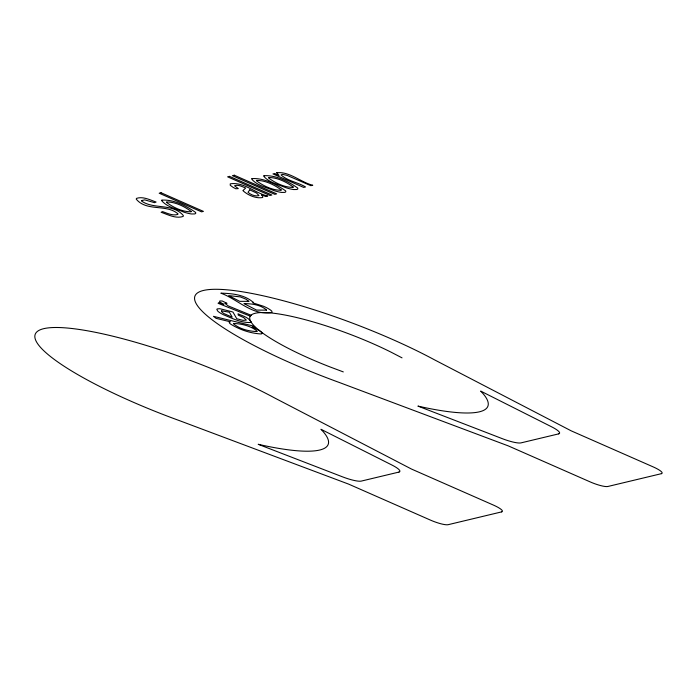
<?xml version="1.0" encoding="UTF-8"?>
<svg xmlns="http://www.w3.org/2000/svg" width="697" height="697" viewBox="0 0 697 697"><rect width="100%" height="100%" fill="white"/><g stroke="black" fill="none" stroke-linecap="round" stroke-linejoin="round"><path stroke-width="1.05" d="M343.299 371.91L329.951 366.901A97.711 18.81 20.6 0 1 255.268 313.258A97.711 18.81 20.6 0 1 391.217 352.246L402.03 357.857M243.175 190.394L243.175 190.882C248.149 195.308 255.982 198.784 262.725 197.504L262.603 196.092L261.541 194.916L265.705 196.493L267.692 196.023C255.102 193.2 243.602 181.629 230.263 183.834L230.237 185.28L233.138 187.38L235.752 188.756L238.304 188.617L234.54 185.768C238.261 184.217 242.234 186.752 245.675 188.051L243.175 190.394M276.744 172.743L279.018 175.417L274.653 173.501L272.945 173.91L303.657 187.415L305.556 186.962C297.915 182.318 287.661 181.063 281.03 174.921L282.581 174.355L287.199 175.435L310.862 185.69L312.761 185.236C300.904 182.361 289.499 171.235 276.744 172.743M141.526 200.597L141.491 200.997C153.68 209.753 172.629 202.888 183.346 215.556L183.189 216.445C175.81 218.919 168.003 214.659 161.094 212.271L162.558 211.6C167.332 213.256 172.664 216.018 177.77 214.441L178.014 213.901C166.539 203.716 146.858 211.905 136.237 199.168L136.499 198.366C143.051 196.197 149.977 199.908 156.111 202.034L154.551 202.679L144.741 199.865L141.526 200.597M225.096 303.474L228.198 305.896L251.216 315.314L250.223 316.142L218.065 303.282L218.971 302.533L223.842 304.484L219.964 302.149L219.52 301.174L220.47 300.93L222.299 301.026L227.013 303.334L225.096 303.474M191.091 211.409L191.03 211.801C182.422 211.914 173.257 207.436 166.452 202.33L166.522 201.947C175.13 201.834 184.278 206.321 191.091 211.409M281.144 189.863L281.083 190.255C272.483 190.368 263.309 185.89 256.505 180.793L256.583 180.401C265.182 180.288 274.33 184.783 281.144 189.863M293.158 186.988L293.097 187.38C284.498 187.493 275.324 183.015 268.519 177.918L268.598 177.526C277.197 177.421 286.345 181.908 293.158 186.988M253.15 302.271L252.985 302.942L263.527 306.262A14.071 2.71 20.6 0 1 270.793 310.252L271.856 311.21L271.978 312.361C252.802 316.36 237.668 299.161 220.853 293.167C231.909 293.411 244.534 294.639 253.15 302.271M249.753 189.845L248.01 192.302C250.798 194.742 255.337 196.746 258.979 195.578L256.566 193.043L249.753 189.845M233.617 323.46L233.469 323.8C239.759 329.062 249.073 331.363 257.123 331.554L257.271 331.214C250.964 325.961 241.676 323.722 233.617 323.46M161.931 200.135L161.652 200.64C166.984 207.061 176.454 208.917 183.947 212.158A14.637 2.814 20.6 0 0 191.658 213.979L194.811 213.927L195.752 213.378L195.639 212.446C186.143 205.798 173.806 199.377 161.931 200.135M251.983 178.598L251.704 179.103C257.045 185.524 266.507 187.38 273.999 190.612A14.637 2.814 20.6 0 0 281.71 192.433L284.873 192.381L285.805 191.841L285.692 190.908C276.195 184.252 263.867 177.84 251.983 178.598M263.997 175.722L263.719 176.228C269.059 182.649 278.521 184.505 286.014 187.737A14.637 2.814 20.6 0 0 293.725 189.558L296.878 189.506L297.819 188.965L297.706 188.033C288.209 181.386 275.873 174.964 263.997 175.722M250.964 321.927L250.606 322.484C241.092 322.999 231.874 318.172 223.206 314.635A14.785 2.849 20.6 0 1 217.778 311.15L216.793 309.416L217.176 308.919L219.755 308.701L231.517 311.62L232.981 312.108L236.753 318.721L243.044 320.376L246.329 320.097L243.819 317.693L238.243 315.114L238.052 313.789C242.443 315.985 248.637 317.187 250.964 321.927M221.69 310.845L221.489 311.629L223.685 313.458L232.206 317.179L229.383 312.221L221.69 310.845M266.402 310.139L256.522 310.087L243.994 303.57C251.695 303.692 260.138 304.659 266.289 309.747L266.402 310.139M248.82 301.357L239.69 301.339L228.668 295.615L240.308 296.887L246.076 299.231L248.82 301.357M262.124 333.48L261.218 333.976C250.502 333.384 239.742 329.768 230.629 324.105A11.588 2.23 20.6 0 1 229.513 322.005L230.332 321.796L216.061 318.329L213.456 316.325L253.238 325.996L255.66 327.86L252.026 326.971L259.023 330.239L261.924 332.574L262.124 333.48M161.051 192.747L159.151 193.2L201.546 211.844L203.446 211.391L161.051 192.747M229.496 176.367L227.597 176.829L269.992 195.465L271.891 195.012L229.496 176.367M234.297 175.226L232.397 175.679L274.784 194.324L276.683 193.871L234.297 175.226M398.954 472.078L361.212 481.113A19.046 3.668 20.6 0 1 342.445 476.818L258.195 444.294A156.485 30.128 20.6 0 0 320.951 429.282L391.853 464.995A19.046 3.668 20.6 0 1 398.954 472.078M558.672 433.874L520.929 442.9A19.046 3.668 20.6 0 1 502.162 438.613L417.912 406.09A156.485 30.128 20.6 0 0 480.66 391.078L551.562 426.791A19.046 3.668 20.6 0 1 558.672 433.874M501.622 511.894L448.154 524.684A14.707 2.832 20.6 0 1 430.467 520.11L348.631 484.119L179.774 420.753A156.485 30.128 20.6 0 1 43.728 328.67A156.485 30.128 20.6 0 1 274.766 398.031L411.535 469.072L493.371 505.064A14.707 2.832 20.6 0 1 501.622 511.894M661.34 473.69L607.871 486.48A14.707 2.832 20.6 0 1 590.185 481.906L508.348 445.914L339.483 382.548A156.485 30.128 20.6 0 1 203.446 290.466A156.485 30.128 20.6 0 1 434.484 359.826L571.252 430.868L653.089 466.859A14.707 2.832 20.6 0 1 661.34 473.69"/></g></svg>
